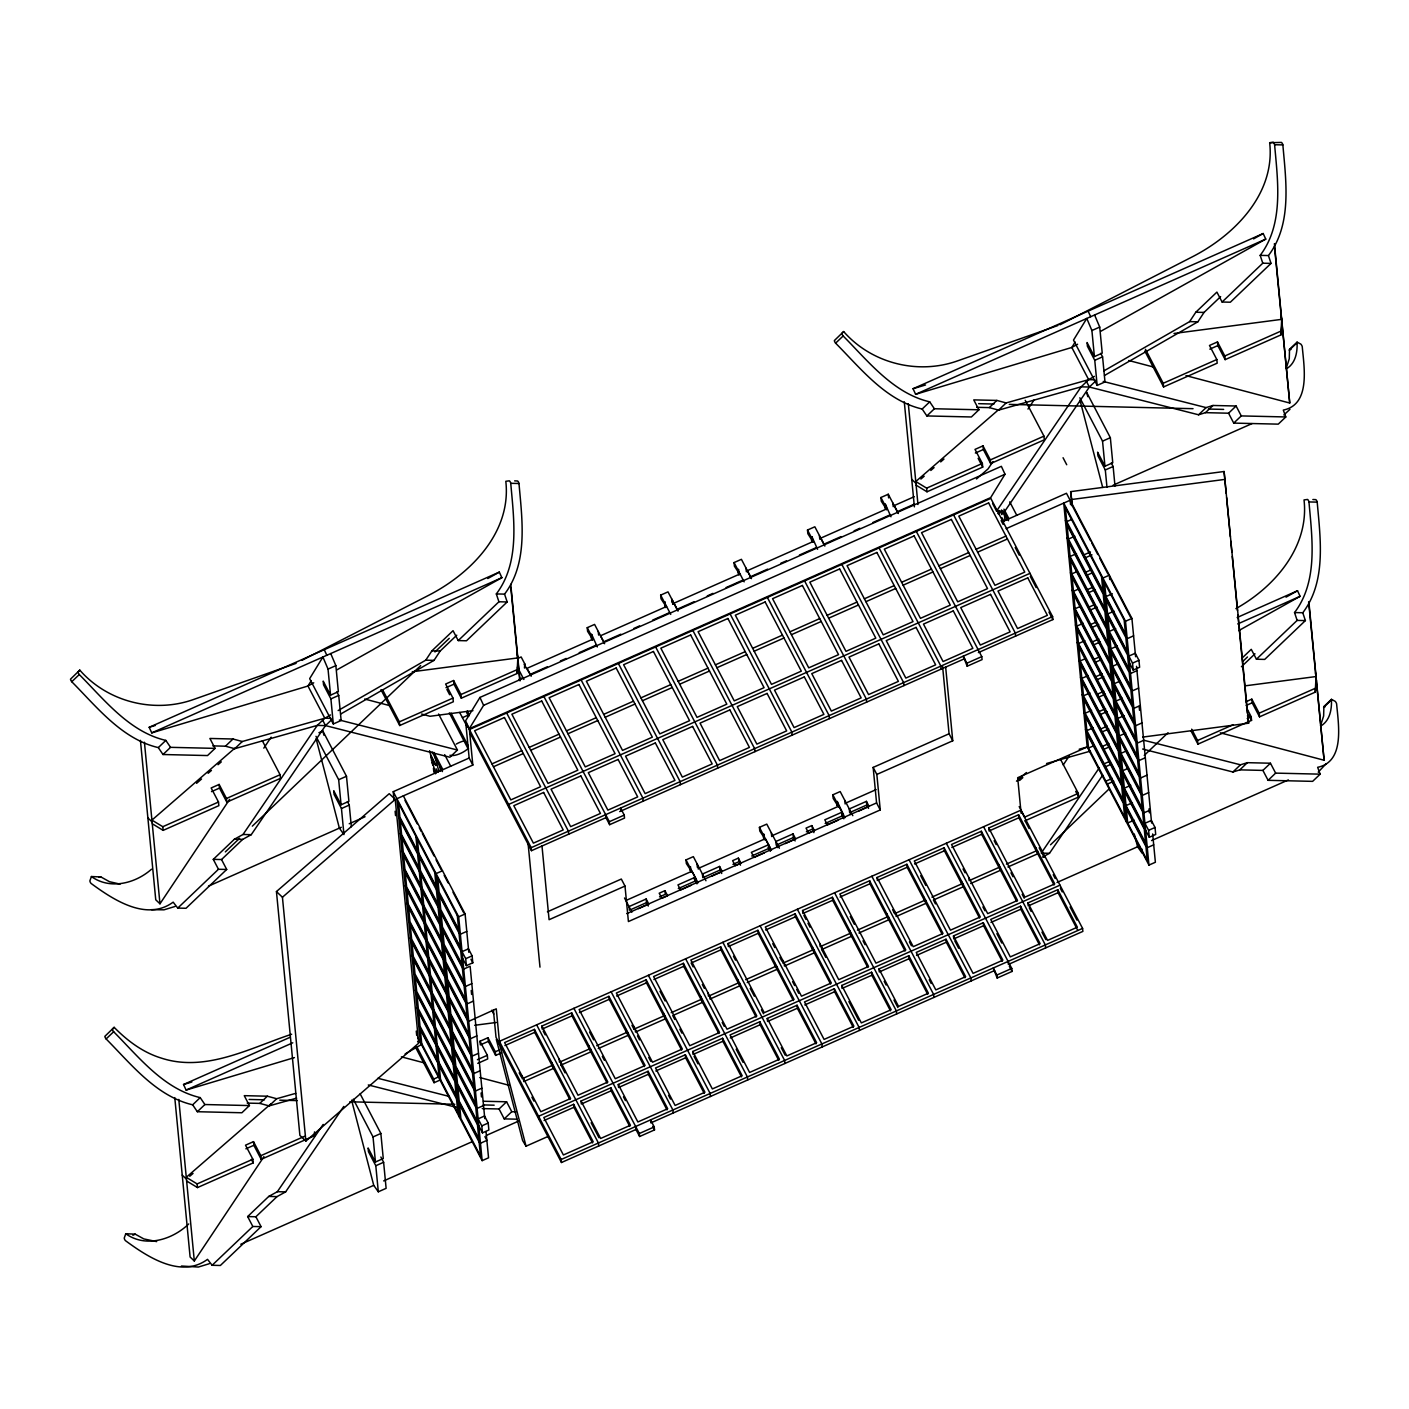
<?xml version="1.0" encoding="UTF-8"?>
<svg xmlns="http://www.w3.org/2000/svg" width="1409" height="1409" viewBox="0 0 1409 1409"><rect width="100%" height="100%" fill="white"/><g stroke="black" fill="none" stroke-linecap="round" stroke-linejoin="round"><path stroke-width="1.5" d="M380.958 689.653L399.716 725.512L453.328 701.752L452.976 698.089L445.631 684.034L453.61 680.512L453.962 684.158L461.307 698.212L517.015 673.52L517.843 657.915L412.291 671.758M517.015 673.52L518.195 661.561M1144.83 351.088L1163.57 386.947L1217.182 363.17L1216.83 359.524L1209.486 345.469L1217.464 341.929L1217.816 345.592L1225.161 359.63L1280.887 334.937L1281.697 319.35L1173.996 333.475M1280.887 334.937L1282.049 322.996M1245.838 701.788L1251.826 699.146L1252.178 702.792L1259.523 716.846L1315.231 692.154L1316.059 676.549L1244.975 685.866M1315.231 692.154L1316.411 680.195M1103.899 370.884L1189.619 321.622L1195.801 312.234L1216.9 292.103L1222.096 302.019L1262.781 263.201L1260.174 255.364C1283.951 224.084 1277.787 181.268 1274.599 144.722A4.368 3.258 -88.7 0 0 1273.208 142.221L1269.668 142.732C1275.444 193.843 1234.495 235.25 1192.261 256.861L1059.973 324.774M1286.153 368.542L1289.27 358.784L1289.534 349.326L1297.073 342.14L1300.859 344.131A4.368 2.342 46.4 0 1 1302.251 346.684C1304.029 367.115 1310.846 404.506 1283.3 410.089L1285.801 416.958L1278.262 424.144L1233.738 423.105L1228.56 413.207L1205.452 412.661L1198.566 414.792L1089.368 387.035L1081.126 386.841L998.611 410.125L989.312 407.606L976.701 407.324M1286.664 368.665C1295.787 363.117 1297.513 351.792 1297.073 342.14M1320.497 725.741L1323.632 715.983L1323.896 706.543L1331.435 699.34L1335.204 701.33A4.368 2.342 46.4 0 1 1336.613 703.884C1338.391 724.314 1345.19 761.705 1317.644 767.306L1320.163 774.157L1312.624 781.361L1268.1 780.322L1262.904 770.406L1239.814 769.86L1232.928 771.991L1142.629 749.042M1321.026 725.882C1330.149 720.316 1331.875 708.991 1331.435 699.34M311.301 680.6L307.972 686.024L151.749 732.874L149.178 727.291L499.314 572.107L501.886 577.69L336.769 669.927M479.941 697.437L465.604 720.809L469.267 728.735L990.668 497.624L1005.004 474.252L1001.359 466.326L479.941 697.437L483.604 705.345L469.267 728.735M1075.155 342.035L1071.826 347.459L915.621 394.309L913.05 388.725L1263.186 233.524L1265.758 239.107L1100.64 331.362M1325.939 763.907L1318.208 772.15M132.886 1235.27L135.229 1234.161L143.841 1238.916L156.663 1241.611M338.142 710.559L425.747 660.187L431.929 650.817L453.046 630.686L458.224 640.584L466.485 640.778L507.17 601.96L504.563 594.122C528.34 562.843 522.175 520.027 518.988 483.498A4.368 3.258 -88.7 0 0 517.596 480.997L514.655 480.874M340.679 714.028L434.007 660.381L440.189 651.011L456.78 635.195M1104.533 375.463L1197.861 321.816L1204.043 312.428L1220.634 296.612M140.424 740.359L155.747 899.787L159.974 903.803L229.597 799.414M263.8 748.144L271.127 737.171M174.769 1097.576L190.109 1257.004L194.319 1261.002L263.941 1156.63M992.905 461.659L988.061 468.915L976.49 478.972M1027.989 409.068L1034.047 399.997M1063.231 764.946L1069.343 755.805M213.287 859.367L221.53 859.543L226.708 869.459L218.465 869.265L213.287 859.367L234.405 839.218L243.017 834.48L317.272 725.406L324.81 718.22L330.516 714.944M221.53 859.543L242.647 839.412L251.26 834.674L325.514 725.6L331.538 719.858M247.649 1216.566L255.892 1216.76L261.07 1226.658L252.827 1226.482L247.649 1216.566L268.749 1196.435L277.362 1191.697L323.154 1124.435M255.892 1216.76L277.009 1196.628L285.622 1191.891L343.778 1106.435M992.588 503.489L996.55 511.08L1081.126 386.841L1088.664 379.655L1094.37 376.362M1095.409 381.275L1089.368 387.035L1004.793 511.273L996.55 511.08M1042.466 851.3L1099.39 767.676M1042.59 857.095L1049.476 853.308L1102.683 775.144M458.224 640.584L498.927 601.766L496.32 593.929C520.08 562.649 513.933 519.833 510.745 483.305A4.368 3.258 -88.7 0 0 509.353 480.804L505.813 481.297C511.59 532.426 470.641 573.815 428.406 595.443L301.949 660.345M1260.174 255.364L1268.435 255.557C1292.194 224.278 1286.047 181.462 1282.859 144.916A4.368 3.258 -88.7 0 0 1281.45 142.415L1269.668 142.732M1289.975 409.315L1283.863 414.95M1242.21 657.95L1251.262 649.32L1256.441 659.218L1297.143 620.4L1294.536 612.563C1318.296 581.283 1312.149 538.467 1308.961 501.939A4.368 3.258 -88.7 0 0 1307.57 499.438L1304.029 499.931C1309.384 546.903 1274.581 587.06 1235.887 608.635M1294.536 612.563L1302.779 612.756C1326.556 581.477 1320.392 538.661 1317.204 502.132A4.368 3.258 -88.7 0 0 1315.812 499.631L1312.871 499.508M296.119 663.34L193.931 699.357C154.162 713.676 107.612 701.999 79.785 670.12L70.485 679.173A4.368 2.342 46.4 0 0 71.753 681.727C96.957 707.107 121.826 739.073 158.301 747.598L163.004 754.519L207.528 755.559L215.066 748.373L209.888 738.457L232.978 739.003L242.295 741.504L324.81 718.22L330.992 718.361M71.753 681.727L79.291 674.541A4.368 2.342 46.4 0 1 78.023 671.987L79.785 670.12M158.301 747.598L165.839 740.412L170.542 747.334L215.066 748.373M163.004 754.519L170.542 747.334M212.847 745.889L225.458 746.189L232.978 739.003M225.458 746.189L234.757 748.69L242.295 741.504M225.334 851.899L239.618 838.267M252.317 826.15L420.675 665.594M434.958 651.962L449.26 638.33M120.117 884.13L109.479 881.699L100.884 876.944L91.409 876.539L89.877 880.872A4.368 3.258 -88.7 0 0 91.162 883.496C113.354 899.787 146.571 921.697 173.166 902.147L177.763 908.083L218.465 869.265M226.708 869.459L186.023 908.277L177.763 908.083M291.645 1034.241C250.467 1047.768 205.591 1072.848 160.961 1057.983C142.802 1052.382 127.303 1040.705 114.147 1027.337L104.83 1036.372A4.368 2.342 46.4 0 0 106.115 1038.944C131.319 1064.306 156.188 1096.272 192.663 1104.815L197.348 1111.719L241.89 1112.758L249.428 1105.572L244.25 1095.656L267.34 1096.202L276.657 1098.721L295.696 1093.349M1057.93 325.497L957.803 360.792C918.016 375.093 871.484 363.416 843.656 331.555L834.339 340.591A4.368 2.342 46.4 0 0 835.607 343.162C860.811 368.542 885.68 400.491 922.173 409.033L926.858 415.937L971.382 416.976L978.92 409.79L973.742 399.892L996.85 400.42L1006.149 402.939L1088.664 379.655L1094.846 379.796M106.115 1038.944L113.653 1031.74A4.368 2.342 46.4 0 1 112.368 1029.186L114.147 1027.337M835.607 343.162L843.146 335.976A4.368 2.342 46.4 0 1 841.877 333.405L843.656 331.555M438.586 714.011L457.432 750.028L449.894 757.232L325.514 725.6L317.272 725.406L234.757 748.69M192.663 1104.815L200.201 1097.611L204.886 1104.533L249.428 1105.572M922.173 409.033L929.711 401.847L934.396 408.751L978.92 409.79M197.348 1111.719L204.886 1104.533M926.858 415.937L934.396 408.751M247.209 1103.106L259.802 1103.388L267.34 1096.202M989.312 407.606L996.85 400.42M259.802 1103.388L269.119 1105.906L276.657 1098.721M998.611 410.125L1006.149 402.939M135.229 1234.161L125.771 1233.738L124.239 1238.071A4.368 3.258 -88.7 0 0 125.507 1240.695C147.716 1256.987 180.916 1278.896 207.528 1259.347L212.125 1265.282L252.827 1226.482M261.07 1226.658L220.368 1265.476L212.125 1265.282M1268.435 255.557L1271.024 263.395L1230.339 302.213L1222.096 302.019M1198.566 414.792L1206.104 407.606L1212.99 405.475L1236.098 406.003L1241.276 415.919L1285.801 416.958M1205.452 412.661L1212.99 405.475M1289.217 350.225L1296.756 343.039M482.248 1108.584L499.05 1108.971L506.588 1101.785L511.766 1111.701L516.011 1111.789M1228.56 413.207L1236.098 406.003M499.05 1108.971L504.228 1118.887L511.766 1111.701M1233.738 423.105L1241.276 415.919M1050.533 844.784L1109.306 788.741M1144.249 755.418L1168.061 732.698M1242.703 661.508L1247.476 656.964M1241.417 666.756L1254.996 653.829M1302.779 612.756L1305.386 620.594L1264.701 659.412L1256.441 659.218M1232.928 771.991L1240.466 764.805L1247.352 762.674L1270.442 763.22L1275.638 773.118L1320.163 774.157M1239.814 769.86L1247.352 762.674M1323.579 707.441L1331.1 700.255M1262.904 770.406L1270.442 763.22M1268.1 780.322L1275.638 773.118M99.035 877.296L100.884 876.944M234.863 748.144L151.925 820.108L162.792 826.713L163.145 830.377L218.853 805.666L218.501 802.02L211.156 787.966L219.135 784.443L226.479 798.48L226.831 802.144L280.444 778.367L280.092 774.721L262.338 740.747M196.591 783.316L201.54 779.018M208.127 773.312L211.438 770.441M218.025 764.717L221.319 761.864M276.446 891.562L389.236 793.69L395.224 799.379L418.684 1043.188L305.876 1141.079L299.888 1135.39L276.446 891.562L282.434 897.251L305.876 1141.079M282.434 897.251L395.224 799.379M998.717 409.561L915.78 481.526L926.646 488.148L926.999 491.794L982.707 467.101L982.355 463.438L975.01 449.401L982.989 445.86L990.333 459.915L990.686 463.561L1044.316 439.802L1043.963 436.138L1025.206 400.297M920.905 479.06L924.198 476.207M930.785 470.483L934.079 467.629M940.684 461.905L943.977 459.052M270.88 1103.899L186.27 1177.308L197.137 1183.912L197.489 1187.576L253.215 1162.883L252.863 1159.22L245.518 1145.182L253.497 1141.642L260.841 1155.697L261.193 1159.343L314.806 1135.584L314.454 1131.92M189.739 1176.268L193.051 1173.415M1016.488 781.167L1026.439 772.537M1019.535 780.498L1022.828 777.645M188.736 1223.945C172.338 1239.761 145.55 1248.039 125.771 1233.738M151.538 869.177C135.299 883.584 110.008 889.942 91.409 876.539M417.592 1041.832L421.361 1039.666M405.105 1053.95L422.066 1044.192M487.796 578.535L499.314 572.107M313.731 682.801L307.972 686.024L324.81 718.22M1253.587 238.896L1263.186 233.524M1077.586 344.236L1071.826 347.459L1088.664 379.655M1286.012 597.169L1297.53 590.741L1300.102 596.324L1238.67 630.651M151.749 732.874L501.886 577.69M915.621 394.309L1265.758 239.107M335.853 665.629L338.354 691.696L330.551 695.148L328.033 669.099L335.853 665.629L330.728 653.547M1099.707 327.064L1102.225 353.113L1094.406 356.583L1091.905 330.534L1099.707 327.064L1094.599 314.982M338.724 695.43L341.137 720.492L333.317 723.962L330.904 698.882L338.724 695.43L336.874 691.907M1102.578 356.847L1104.991 381.927L1097.171 385.397L1094.758 360.317L1102.578 356.847L1100.746 353.342M318.91 732.715L322.82 730.972L346.491 776.271L348.904 801.334L341.084 804.803L333.739 790.748L334.109 794.482L341.454 808.537L343.955 834.586L339.375 828.122L316.109 738.703M211.509 791.629L219.487 788.089L219.135 784.443M445.984 687.698L453.962 684.158M975.363 453.046L983.341 449.524L982.989 445.86M1209.838 349.133L1217.816 345.592M517.49 658.584L521.154 656.964L524.835 663.991L525.187 667.637M592.925 639.792L587.588 631.32L587.236 627.674L594.58 624.416L598.261 631.443L598.614 635.089M665.418 605.483L661.015 598.772L660.662 595.126L668.007 591.868L671.67 598.895L672.023 602.559M738.844 572.935L734.424 566.224L734.071 562.578L741.416 559.32L751.032 577.708M811.531 540.721L811.919 536.741L813.187 542.148L807.85 533.694L807.498 530.031L814.842 526.79L824.459 545.16M884.958 508.173L885.328 504.211L886.613 509.618L881.277 501.146L880.924 497.5L888.269 494.242L897.868 512.629M517.49 667.232L523.884 679.473M524.447 667.972L524.835 663.991M591.269 638.347L591.639 634.367L597.31 646.942M598.261 631.443L604.179 642.786M664.678 605.8L665.066 601.837L665.612 607.561M671.67 598.895L677.606 610.256M738.105 573.269L738.492 569.289L739.021 575.031M162.792 826.713L218.501 802.02M226.479 798.48L280.092 774.721M399.716 725.512L399.363 721.848L452.976 698.089M461.307 698.212L460.954 694.549L516.663 669.856M885.328 504.193L890.999 516.768M926.646 488.148L982.355 463.438M990.333 459.915L1043.963 436.138M1163.57 386.947L1163.218 383.283L1216.83 359.524M1225.161 359.63L1224.808 355.984L1280.534 331.291M740.007 573.939L673.925 603.211L678.011 611.154M813.433 541.391L747.351 570.68L751.437 578.623M886.86 508.843L820.778 538.132L824.864 546.076M914.23 496.708L894.204 505.584L898.29 513.528M593.171 639.017L527.089 668.306L531.175 676.25M666.598 606.469L600.516 635.758L604.602 643.702M519.111 679.297L522.915 677.623M530.26 674.365L547.397 666.756M560.43 660.98L566.171 658.443M579.187 652.666L596.342 645.075M603.668 641.817L620.823 634.209M633.839 628.449L639.58 625.895M652.614 620.119L669.751 612.528M677.095 609.269L694.25 601.678M707.265 595.901L713.007 593.365M726.04 587.588L743.177 579.98M750.521 576.721L767.658 569.13M780.692 563.353L786.433 560.817M799.449 555.04L816.604 547.449M823.948 544.191L841.085 536.582M854.118 530.823L859.86 528.269M872.875 522.492L890.03 514.901M897.357 511.643L914.511 504.052M483.604 705.345L1005.004 474.252M462.451 717.657L469.285 714.627L467.312 710.841M341.084 804.803L338.671 779.723L346.491 776.271M1110.345 437.688L1112.758 462.768L1104.955 466.238L1102.543 441.158L1110.345 437.688L1086.674 392.406L1087.783 396.669M341.454 808.537L349.256 805.067L347.424 801.562M1106.981 487.338L1105.308 469.954L1113.128 466.502L1111.296 462.98M394.08 800.382L393.234 791.682L469.162 758.024L465.727 722.482L531.193 847.672L531.475 850.684L605.958 817.66L605.676 814.666M1002.451 521.647L1066.472 493.273L1131.92 618.428L1135.601 656.735M978.392 652.596L1052.875 619.573L1052.593 616.578L990.809 498.399L469.408 729.51L472.825 765.052L396.915 798.709L420.358 1042.484M1006.132 528.674L1070.136 500.248L1070.558 504.651M208.462 886.155L341.277 827.277M349.221 823.754L365.054 816.744M1113.18 485.154L1252.02 423.598M491.952 763.889L521.77 750.662M529.203 747.386L559.021 734.159M566.453 730.866L596.254 717.657M603.686 714.363L633.504 701.154M640.936 697.86L670.737 684.633M678.169 681.34L707.987 668.13M715.42 664.837L745.238 651.627M752.653 648.334L782.471 635.124M789.903 631.831L819.721 618.604M827.153 615.31L856.954 602.101M864.386 598.807L894.204 585.598M901.637 582.304L931.455 569.095M938.87 565.802L968.688 552.575M976.12 549.281L1005.938 536.072M493.467 766.76L523.285 753.551M530.7 750.257L560.518 737.048M567.95 733.754L597.768 720.545M605.201 717.251L635.001 704.024M642.434 700.731L672.252 687.522M679.684 684.228L709.502 671.019M716.917 667.725L746.735 654.516M754.167 651.222L783.985 637.995M791.418 634.702L821.218 621.492M828.651 618.199L858.468 604.989M865.901 601.696L895.719 588.469M903.134 585.175L932.952 571.966M940.384 568.672L970.202 555.463M977.635 552.169L1007.435 538.96M1066.736 521.647L1065.398 507.716L1101.556 576.88L1102.912 590.829L1066.736 521.647L1071.544 519.516M1068.409 539.066L1067.071 525.134L1103.247 594.299L1104.586 608.248L1068.409 539.066L1074.838 536.23M1029.997 573.34L508.579 804.451L508.878 807.445M1070.083 556.485L1068.744 542.535L1104.92 611.717L1106.259 625.666L1070.083 556.485L1076.511 553.649M1084.067 554.794L1090.478 551.958M1085.582 557.682L1091.993 554.847M1071.773 573.903L1070.417 559.954L1106.593 629.136L1107.932 643.085L1071.773 573.903L1076.582 571.772M1085.74 572.213L1090.548 570.081M1087.255 575.101L1092.063 572.97M442.496 870.744L436.085 873.598L459.545 1117.425M1073.447 591.322L1072.108 577.373L1108.267 646.555L1109.605 660.486L1073.447 591.322L1078.255 589.191M1087.413 589.631L1092.239 587.5M1088.928 592.52L1095.339 589.667M531.193 847.672L1052.593 616.578M1075.12 608.741L1073.781 594.792L1109.94 663.974L1111.278 677.905L1075.12 608.741L1079.928 606.592M619.678 811.584L964.672 658.672M1105.924 596.588L1104.586 582.657L1124.171 620.119L1125.509 634.068L1105.924 596.588L1112.335 593.753M1089.087 607.05L1093.912 604.919M624.24 815.089L624.522 818.083L609.639 824.688L609.34 821.694L624.24 815.089L620.559 808.062L620.858 811.056M981.774 656.612L982.073 659.606L967.173 666.21L966.891 663.216L981.774 656.612L916.326 531.404M1090.601 609.938L1097.012 607.085M1076.793 626.142L1075.454 612.211L1111.613 681.392L1112.951 695.324L1076.793 626.142L1083.204 623.306M1107.597 614.007L1106.259 600.075L1125.844 637.537L1127.182 651.486L1107.597 614.007L1114.008 611.171M1090.777 624.469L1095.586 622.338M1092.274 627.34L1098.685 624.504M486.035 1131.691L488.553 1157.811L482.142 1160.646L458.682 916.819L465.111 913.983L403.326 795.803M1152.65 833.952L1155.38 862.255L1148.951 865.091L1125.509 621.263L1131.92 618.428M1078.466 643.561L1077.128 629.629L1113.286 698.794L1114.625 712.743L1078.466 643.561L1084.877 640.725M1109.27 631.426L1107.932 617.477L1127.517 654.956L1128.856 668.888L1109.27 631.426L1115.681 628.59M1092.451 641.888L1098.861 639.034M1093.948 644.758L1100.359 641.923M466.784 931.402L460.356 934.237L398.588 816.075M1133.593 635.846L1127.182 638.682L1065.398 520.502M1080.139 660.98L1078.801 647.048L1114.959 716.212L1116.298 730.161L1080.139 660.98L1084.948 658.848M1110.944 648.844L1109.605 634.895L1129.19 672.375L1130.529 686.306L1110.944 648.844L1117.355 645.991M1094.124 659.289L1098.932 657.158M1095.621 662.177L1100.447 660.046M547.414 911.799L621.316 879.04L624.997 886.067L628.414 921.556L880.255 809.928L876.838 774.439L873.157 767.412L949.067 733.772L942.568 666.193M462.046 951.656L468.457 948.821L472.121 955.848L472.79 962.805L466.379 965.641L462.716 958.631M1128.856 656.101L1135.267 653.248L1138.948 660.275L1139.617 667.25L1133.206 670.085L1129.525 663.058M1081.813 678.398L1080.474 664.449L1116.632 733.631L1117.989 747.58L1081.813 678.398L1088.224 675.563M1112.617 666.263L1111.278 652.314L1130.863 689.794L1132.202 703.725L1112.617 666.263L1117.425 664.132M1095.797 676.707L1102.208 673.872M624.997 886.067L549.087 919.707L541.954 845.594M876.838 774.439L952.748 740.782L945.615 666.668M690.762 870.251L686.359 863.541L686.007 859.895L693.351 856.637L697.015 863.682L697.367 867.328M764.189 837.721L759.786 831.011L759.433 827.347L766.778 824.106L779.388 848.236M836.876 805.49L837.263 801.51L838.531 806.934L833.195 798.463L832.842 794.817L840.187 791.559L852.815 815.688M466.379 965.641L465.71 958.684L472.121 955.848M1133.206 670.085L1132.537 663.128L1138.948 660.275M294.428 1057.595L186.111 1090.073L183.54 1084.507L290.201 1037.235M1237.172 617.494L1297.53 590.741M1097.294 679.596L1103.723 676.743M186.111 1090.073L292.773 1042.801M1237.718 623.958L1300.102 596.324M690.023 870.586L690.41 866.605L690.956 872.33M697.015 863.682L705.962 880.766M763.449 838.038L763.837 834.058L764.365 839.799M1136.94 670.666L1130.529 673.52L1068.744 555.34M1083.486 695.817L1082.147 681.868L1118.323 751.05L1119.662 764.999L1083.486 695.817L1089.914 692.964M1114.29 683.682L1112.951 669.733L1132.537 707.195L1133.875 721.144L1114.29 683.682L1119.098 681.533M625.86 900.527L691.942 871.238L696.134 879.146L696.486 882.791L693.968 878.054L696.962 883.848M699.287 867.997L765.351 838.707L769.561 846.598L769.913 850.243L768.222 847.091M772.696 835.449L838.778 806.159L842.969 814.05L843.322 817.696L841.649 814.543M846.122 802.901L876.151 789.586M1097.47 694.126L1103.881 691.291M1098.985 697.015L1105.396 694.161M638.524 908.646L648.827 904.085L646.167 898.995L629.03 906.586L629.383 910.249M664.925 890.664L659.201 893.218L661.86 898.308L667.602 895.754L664.925 890.664L665.277 894.328L659.553 896.864M711.95 876.099L722.253 871.537L719.594 866.447L702.439 874.038L702.792 877.701M738.351 858.134L732.61 860.67L735.269 865.76L741.011 863.224L738.351 858.134L740.482 865.179M793.02 833.899L775.866 841.508L776.218 845.153L793.355 837.562L793.02 833.899L795.68 838.989L785.377 843.551M811.778 825.586L806.036 828.122L808.696 833.212L814.437 830.676L811.778 825.586L813.909 832.631M866.429 801.351L849.292 808.96L849.645 812.606L866.782 805.015L866.429 801.351L869.089 806.441L858.786 811.02M631.285 909.404L646.52 902.641L646.167 898.995M678.31 888.551L695.447 880.942L695.095 877.296L677.958 884.905L680.617 889.977L690.921 885.416M704.711 876.856L719.946 870.093L719.594 866.447M732.962 864.333L738.703 861.78M751.737 856.003L768.874 848.412L768.521 844.748L751.384 852.357L754.044 857.447L764.347 852.868M806.388 831.786L812.13 829.232M825.146 823.455L842.3 815.864L841.948 812.218L824.793 819.809L827.47 824.899L837.774 820.337M626.741 913.648L876.574 802.919L873.157 767.412M471.804 983.641L465.393 986.494L403.608 868.314M1138.631 688.085L1132.202 690.938L1070.435 572.759M1085.159 713.236L1083.82 699.287L1119.996 768.469L1121.335 782.4L1085.159 713.236L1091.588 710.383M1115.963 701.083L1114.625 687.152L1134.21 724.613L1135.566 738.563L1115.963 701.083L1122.392 698.248M1099.143 711.545L1105.554 708.709M1100.658 714.433L1107.069 711.58M473.477 1001.059L467.066 1003.913L405.281 885.733M1140.304 705.504L1133.875 708.34L1072.108 590.177M1086.85 730.655L1085.494 716.705L1121.67 785.887L1123.008 799.819L1086.85 730.655L1093.261 727.801M1117.636 718.502L1116.298 704.57L1135.901 742.032L1137.239 755.981L1117.636 718.502L1124.065 715.666M1100.816 728.964L1107.227 726.111M1102.331 731.835L1108.742 728.999M1141.977 722.923L1135.566 725.758L1073.781 607.596M1088.523 748.056L1087.184 734.124L1123.343 803.289L1124.681 817.238L1088.523 748.056L1093.331 745.925M1119.327 735.921L1117.971 721.989L1137.574 759.451L1138.912 773.4L1119.327 735.921L1125.738 733.085M1102.49 746.383L1108.918 743.529M1104.004 749.253L1108.813 747.122M476.823 1035.897L470.412 1038.732L408.628 920.57M1143.65 740.341L1137.239 743.177L1075.454 624.997M1121 753.339L1119.662 739.39L1139.247 776.87L1140.586 790.801L1121 753.339L1125.809 751.208M1104.163 763.801L1108.989 761.653M487.972 1037.711L488.324 1041.374L480.346 1044.897L479.993 1041.251L487.972 1037.711L495.316 1051.766L495.669 1055.411L501.639 1052.77M1105.678 766.672L1110.486 764.541M245.87 1148.828L253.849 1145.288L253.497 1141.642M1246.19 705.451L1252.178 702.792M406.954 903.151L468.739 1021.331L496.267 1008.826L499.684 1044.333L499.402 1041.339L1020.803 810.228L1082.588 928.408L1082.869 931.402L1008.386 964.425L1008.104 961.414M478.496 1053.316L472.085 1056.151L410.301 937.971M1145.323 757.76L1138.912 760.596L1077.128 642.416M534.434 1029.363L504.616 1042.572L540.792 1111.736L570.592 1098.527L534.434 1029.363L534.716 1032.357L569.87 1099.584M541.866 1026.069L571.684 1012.842L607.843 1082.024L578.025 1095.233L541.866 1026.069L542.148 1029.063L571.966 1015.854L571.684 1012.842M608.917 996.339L579.117 1009.549L615.275 1078.73L645.093 1065.521L608.917 996.339L609.216 999.333L644.353 1066.56M646.167 979.836L616.349 993.046L652.508 1062.227L682.326 1049.001L646.167 979.836L646.449 982.83L681.604 1050.057M683.4 963.316L653.6 976.543L689.758 1045.707L719.576 1032.498L683.4 963.316L683.7 966.327L718.837 1033.554M720.651 946.813L690.833 960.022L727.009 1029.204L756.809 1015.995L720.651 946.813L720.932 949.807L756.087 1017.034M728.083 943.519L757.901 930.31L794.06 999.492L764.242 1012.701L728.083 943.519L728.365 946.531L758.183 933.304L757.901 930.31M795.134 913.807L765.316 927.016L801.492 996.198L831.31 982.971L795.134 913.807L795.433 916.801L830.57 984.028M802.566 910.513L832.384 897.286L868.543 966.468L838.725 979.678L802.566 910.513L802.848 913.508L832.666 900.298L832.384 897.286M869.617 880.784L839.817 893.993L875.975 963.175L905.793 949.965L869.617 880.784L869.917 883.778L905.054 951.005M877.05 877.49L906.868 864.281L943.026 933.462L913.226 946.672L877.05 877.49L877.349 880.484L907.149 867.275L906.868 864.281M944.118 847.778L914.3 860.987L950.459 930.169L980.277 916.942L944.118 847.778L944.4 850.772L979.537 917.999M981.351 831.257L951.533 844.484L987.709 913.648L1017.527 900.439L981.351 831.257L981.65 834.269L1016.787 901.496M988.783 827.964L1018.601 814.754L1054.76 883.936L1024.942 897.146L988.783 827.964L989.065 830.975L1018.883 817.748L1018.601 814.754M1122.674 770.758L1121.335 756.809L1140.92 794.289L1142.259 808.22L1122.674 770.758L1127.482 768.627M504.915 1045.566L534.716 1032.357M579.398 1012.56L609.216 999.333M616.631 996.04L646.449 982.83M653.882 979.537L683.7 966.327M720.932 949.807L691.132 963.034L693.158 966.926M765.615 930.01L795.433 916.801M840.099 897.005L869.917 883.778M914.582 863.981L944.4 850.772M951.832 847.478L981.65 834.269M197.137 1183.912L252.863 1159.22M260.841 1155.697L304.52 1136.323M440.031 1080.069L434.06 1082.711L433.708 1079.065L439.678 1076.423M477.404 1059.691L487.338 1055.288L479.993 1041.251M495.316 1051.766L499.297 1049.987M1060.554 759.381L1078.308 793.355L1024.695 817.114L1019.183 806.582M1105.854 781.202L1112.265 778.367M1246.595 707.952L1251.192 716.723L1251.544 720.386L1197.932 744.146L1197.58 740.482L1233.315 724.649M1247.229 718.484L1251.192 716.723M1259.523 716.846L1259.17 713.183L1314.879 688.49M1107.351 784.091L1113.762 781.255M477.757 1063.355L487.69 1058.952L487.338 1055.288M1025.047 820.778L1078.66 797.001L1078.308 793.355M480.187 1070.734L473.759 1073.57L411.992 955.39M1146.996 775.161L1140.586 778.015L1078.801 659.835M1124.347 788.177L1123.008 774.228L1142.593 811.707L1143.932 825.639L1124.347 788.177L1130.758 785.324M481.86 1088.153L475.432 1090.989L413.665 972.809M1148.67 792.58L1142.259 795.433L1080.474 677.253M380.853 1133.47L383.266 1158.55L375.446 1162.002L373.033 1136.94L380.853 1133.47L360.14 1093.842M1126.02 805.596L1124.681 791.647L1144.267 829.108L1145.605 843.058L1126.02 805.596L1132.431 802.743M596.729 1045.707L626.547 1032.48L626.248 1029.486M631.937 1025.294L633.962 1029.186L663.78 1015.977L663.498 1012.983M671.212 1012.684L701.03 999.474L700.731 996.462M745.696 979.678L775.514 966.451L775.232 963.457M857.429 930.151L887.247 916.924L886.948 913.93M892.637 909.738L894.68 913.631L924.48 900.421L924.198 897.427M931.913 897.128L961.731 883.919L961.431 880.924M1006.396 864.122L1036.214 850.895L1035.932 847.901M565.062 1072.883L560.993 1065.098L590.811 1051.871L590.512 1048.877M598.226 1048.578L628.044 1035.368L627.762 1032.374M747.21 982.549L777.011 969.339L776.729 966.345M825.762 957.327L821.694 949.543L851.512 936.316L851.212 933.322M858.926 933.022L888.744 919.813L888.463 916.819M970.66 883.513L1000.478 870.286L1000.196 867.292M1007.911 866.993L1037.729 853.784L1037.429 850.789M483.534 1105.554L477.123 1108.407L415.338 990.228M1150.343 809.999L1143.932 812.852L1082.147 694.672M1127.693 822.997L1126.355 809.065L1145.94 846.527L1147.278 860.476L1127.693 822.997L1134.104 820.161M383.618 1162.284L386.119 1188.333L378.317 1191.803L375.798 1165.736L383.618 1162.284L380.87 1157.018M481.79 1125.879L488.201 1123.043L484.537 1116.016L478.127 1118.852L481.79 1125.879L482.459 1132.854L488.87 1130L488.201 1123.043M1148.617 830.324L1155.028 827.47L1151.347 820.461L1144.936 823.296L1148.617 830.324L1149.286 837.281L1155.697 834.445L1155.028 827.47M240.798 1244.253L373.614 1185.392M383.671 1180.918L472.209 1141.677M486.299 1135.443L518.494 1121.159M1056.979 882.492L1139.494 845.911M1151.558 840.574L1288.39 779.917M1059.991 885.169L538.573 1116.28L538.872 1119.274M1153.707 844.836L1147.278 847.672L1085.494 729.492M573.622 1104.304L543.804 1117.513L563.389 1154.975L593.207 1141.766L573.622 1104.304L573.903 1107.298L592.52 1142.893M581.036 1101.01L610.854 1087.783L630.439 1125.263L600.639 1138.472L581.036 1101.01L581.336 1104.004L611.154 1090.795L610.854 1087.783M618.287 1084.49L648.105 1071.28L667.69 1108.742L637.872 1121.969L618.287 1084.49L618.569 1087.501L648.387 1074.274L648.105 1071.28M685.338 1054.777L655.537 1067.987L675.122 1105.449L704.94 1092.239L685.338 1054.777L685.637 1057.772L704.236 1093.366M692.77 1051.484L722.588 1038.257L742.173 1075.736L712.355 1088.946L692.77 1051.484L693.069 1054.478L722.87 1041.269L722.588 1038.257M759.838 1021.754L730.021 1034.963L749.606 1072.443L779.424 1059.233L759.838 1021.754L760.12 1024.748L778.737 1060.361M767.253 1018.46L797.071 1005.251L816.656 1042.713L786.856 1055.94L767.253 1018.46L767.553 1021.472L797.353 1008.245L797.071 1005.251M834.322 988.748L804.504 1001.958L824.089 1039.419L853.907 1026.21L834.322 988.748L834.604 991.742L853.22 1027.337M841.754 985.455L871.555 972.228L891.157 1009.707L861.339 1022.916L841.754 985.455L842.036 988.449L871.854 975.239L871.555 972.228M878.987 968.934L908.805 955.725L928.39 993.204L898.572 1006.413L878.987 968.934L879.286 971.946L909.087 958.719L908.805 955.725M946.038 939.222L916.237 952.431L935.823 989.911L965.641 976.684L946.038 939.222L946.337 942.216L964.936 977.811M953.47 935.928L983.288 922.719L1002.873 960.181L973.073 973.39L953.47 935.928L953.77 938.922L983.57 925.713L983.288 922.719M1020.539 906.198L990.721 919.425L1010.306 956.887L1040.124 943.678L1020.539 906.198L1020.821 909.21L1039.437 944.805M1027.954 902.905L1057.772 889.695L1077.357 927.175L1047.556 940.384L1027.954 902.905L1028.253 905.917L1058.071 892.69L1057.772 889.695M544.085 1120.507L573.903 1107.298M655.819 1070.981L685.637 1057.772M730.302 1037.975L760.12 1024.748M804.786 1004.952L834.604 991.742M916.519 955.425L946.337 942.216M991.003 922.419L1020.821 909.21M526.05 1146.186L499.737 1045.055L496.32 1039.437L522.616 1140.55L526.05 1146.186L548.119 1136.411M635.67 1126.495L635.952 1129.49L561.469 1162.513L561.187 1159.501L1082.588 928.408M651.645 1122.55L994.666 970.502M654.234 1126.918L654.516 1129.912L639.633 1136.517L639.334 1133.523L654.234 1126.918L650.553 1119.891L650.852 1122.903M1011.768 968.441L1012.067 971.435L997.167 978.04L996.885 975.046L1011.768 968.441L946.32 843.234M174.945 906.498L163.99 909.827L151.556 909.65M209.289 1263.714L198.334 1267.043L181.426 1266.022M913.05 388.725L925.537 384.974M149.178 727.291L155.43 725.424M183.54 1084.507L191.871 1082.006M1079.171 749.236L1087.519 746.876L1017.685 777.715L1021.102 813.222M1046.57 763.502L1090.425 751.12M269.119 1105.906L296.612 1098.139M1071.897 504.704L1070.646 491.635L1224.086 471.504L1248.621 723.187L1142.734 737.083M1072.355 506.025L1071.738 499.491L1225.178 479.359M472.931 710.647L430.009 716.283L421.573 714.046M474.657 1025.294L496.197 1022.476M1289.534 349.326L1290.961 349.538M1323.896 706.543L1325.305 706.737M1274.599 144.722L1282.859 144.916M1262.781 263.201L1271.024 263.395M1195.801 312.234L1204.043 312.428M1189.619 321.622L1197.861 321.816M978.639 403.678L993.961 404.048M1009.267 404.401L1193.036 408.68M1208.341 409.05L1223.664 409.403M510.745 483.305L518.988 483.498M1308.961 501.939L1317.204 502.132M496.32 593.929L504.563 594.122M498.927 601.766L507.17 601.96M1297.143 620.4L1305.386 620.594M431.929 650.817L440.189 651.011M425.747 660.187L434.007 660.381M243.017 834.48L251.26 834.674M1041.233 853.114L1049.476 853.308M234.405 839.218L242.647 839.412M483.481 1101.257L506.588 1101.785M249.129 1099.46L264.452 1099.813M279.757 1100.182L297.264 1100.588M349.767 1101.803L454.772 1104.269M483.217 1104.92L494.154 1105.184M504.228 1118.887L516.962 1119.186M277.362 1191.697L285.622 1191.891M268.749 1196.435L277.009 1196.628M929.711 401.847C893.218 393.305 868.349 361.338 843.146 335.976M165.839 740.412C129.364 731.887 104.495 699.921 79.291 674.541M200.201 1097.611C163.726 1089.087 138.857 1057.12 113.653 1031.74M1103.212 381.434L1206.104 407.606M1143.861 740.253L1240.466 764.805M339.375 720.017L457.432 750.028M377.911 1078.29L449.312 1096.449M368.277 1084.948L456.463 1107.368M1128.785 360.51L1154.2 367.221M1185.973 375.622L1289.746 403.027L1274.405 243.616M1220.335 732.821L1324.108 760.244L1308.979 602.964M364.684 699.023L389.976 705.698M401.406 1056.856L424.708 1063.002M479.764 1077.55L509.424 1085.388M916.132 485.189L926.999 491.794M152.278 823.754L163.145 830.377M186.622 1180.971L197.489 1187.576M911.729 479.359L915.956 483.357M147.875 817.924L152.102 821.923M182.237 1175.124L186.446 1179.139M378.317 1191.803L373.737 1185.339L351.581 1100.165M1217.464 341.929L1224.808 355.984M1145.464 349.309L1163.218 383.283M1094.406 356.583L1087.061 342.528L1087.413 346.262L1094.758 360.317M1097.171 385.397L1073.499 340.097L1086.779 318.434L1091.905 330.534M1086.409 381.346L1089.368 387.035M1251.826 699.146L1259.17 713.183M1248.797 715.103L1251.544 720.386M1079.84 397.761L1102.543 441.158M1104.955 466.238L1097.611 452.183L1097.963 455.917L1105.308 469.954M1063.055 457.731L1066.719 464.741M1191.662 729.175L1197.58 740.482M1191.028 730.936L1197.932 744.146M1071.809 504.862L1090.654 540.897M1091.676 542.852L1097.787 554.547M1099.83 558.44L1107.985 574.044M1110.996 579.803L1130.582 617.283M1125.509 621.263L1063.725 503.083L1087.184 746.911L1148.951 865.091M1067.071 537.921L1132.537 663.128M983.341 449.524L990.686 463.561M1009.76 501.868L1016.77 515.289M978.128 458.312L982.707 467.101M1003.948 509.16L1008.967 518.759M1008.527 520.714L1003.719 511.52M1001.535 509.952L1004.529 515.676L1004.987 520.502M1000.284 511.502L1001.887 514.567L1001.764 513.281M1004.001 521.489L1002.134 517.896L1002.504 521.806M1001.147 520.608L1003.155 524.447M1015.22 547.52L1019.235 555.199M1030.278 576.334L1036.179 587.623M1048.948 612.052L1052.875 619.573M1083.82 712.091L1149.286 837.281M953.576 514.901L1015.343 633.081L1015.642 636.075M1075.701 791.347L1078.66 797.001M880.924 497.5L884.605 504.528M966.891 663.216L963.21 656.189L967.173 666.21M1025.118 820.919L1029.134 828.598M1039.173 847.813L1044.192 857.429M1053.245 874.707L1055.253 878.564M1060.273 888.163L1062.245 891.932M1070.1 906.956L1076.987 920.13M879.075 547.925L940.86 666.087L941.159 669.099M1018.883 817.748L1054.038 884.975M1058.071 892.69L1077.656 930.169M949.067 733.772L952.748 740.782M994.173 840.715L996.216 844.625M1010.957 872.84L1013.001 876.75M1022.177 894.292L1024.22 898.202M1029.222 907.783L1031.194 911.535M1041.956 932.142L1045.883 939.627M983.57 826.731L1045.337 944.911L1045.637 947.905M841.842 564.428L903.627 682.608L903.909 685.602M811.919 536.741L817.572 549.299M807.498 530.031L811.179 537.076M963.034 868.93L965.077 872.823M982.901 906.903L984.944 910.795M996.885 933.656L1001.781 943.026M1009.302 966.169L1012.067 971.435M804.592 580.931L866.376 699.111L866.658 702.105M983.57 925.713L1002.186 961.308M996.885 975.046L993.204 968.018L997.167 978.04M920.693 875.676L925.801 885.433M935.453 903.909L933.427 900.016L963.228 886.807L962.946 883.795M954.738 940.807L958.666 948.292M909.069 859.754L970.854 977.916L971.153 980.928M876.574 802.919L880.255 809.928M767.359 597.434L829.144 715.613L829.425 718.625M907.149 867.275L942.304 934.502M866.782 805.015L868.56 808.396M734.071 562.578L737.752 569.606M738.668 571.367L744.146 581.847M837.263 801.51L844.889 817.731M832.842 794.817L836.523 801.844M909.421 941.864L911.464 945.774M929.253 979.783L931.208 983.535M841.807 814.93L843.815 818.77M871.836 876.257L933.621 994.437L933.903 997.431M730.109 613.954L791.893 732.134L792.175 735.128M909.087 958.719L927.703 994.331M850.296 916.502L854.365 924.304M863.013 940.825L865.056 944.734M884.183 981.316L886.138 985.05M893.975 1000.038L897.885 1007.541M834.586 892.76L896.371 1010.94L896.652 1013.934M692.876 630.457L754.643 748.637L754.942 751.631M832.666 900.298L867.821 967.525M871.854 975.239L890.453 1010.834M793.355 837.562L795.134 840.944M660.662 595.126L664.326 602.154M665.259 603.915L670.737 614.394M759.433 827.347L763.097 834.392M764.013 836.136L771.48 850.279M768.381 847.461L770.388 851.3M803.87 915.463L805.913 919.355M807.956 923.265L809.999 927.157M848.887 1001.57L858.68 1020.292M797.353 909.263L859.12 1027.443L859.42 1030.455M655.625 646.96L717.41 765.14L717.692 768.134M772.748 943.66L774.791 947.57M779.881 957.31L781.925 961.22M792.598 981.65L794.641 985.543M796.684 989.435L798.727 993.345M760.103 925.783L821.887 1043.963L822.169 1046.957M618.375 663.48L680.16 781.643L680.459 784.654M758.183 933.304L793.32 1000.531M797.353 1008.245L815.97 1043.84M719.946 870.093L721.707 873.492M587.236 627.674L590.917 634.702M686.007 859.895L689.688 866.922M690.604 868.684L698.054 882.809M733.473 956.271L735.498 960.163M750.257 988.396L754.343 996.198M761.476 1009.848L763.519 1013.74M781.255 1047.697L785.183 1055.182M722.852 942.286L784.637 1060.466L784.936 1063.46M581.142 679.983L642.927 798.163L643.208 801.157M702.334 984.486L704.377 988.378M722.201 1022.458L724.226 1026.351M736.185 1049.212L743.036 1062.333M685.619 958.789L747.404 1076.969L747.686 1079.963M543.892 696.486L609.34 821.694M605.958 817.66L609.639 824.688M722.87 1041.269L741.486 1076.863M530.77 675.334L524.095 664.308M646.52 902.641L648.299 906.04M624.522 897.973L631.919 912.134M659.993 991.231L665.101 1000.989M674.752 1019.464L672.727 1015.572L702.527 1002.345L702.246 999.351M679.86 1029.222L681.886 1033.114M694.038 1056.345L697.966 1063.848M648.369 975.31L710.154 1093.472L710.435 1096.484M506.659 712.989L568.426 831.169L568.725 834.163M453.61 680.512L460.954 694.549M637.52 1035.967L639.545 1039.877M648.721 1057.419L650.764 1061.329M668.553 1095.339L670.508 1099.09M466.678 712.619L468.651 716.388M611.136 991.813L672.903 1109.993L673.203 1112.987M459.669 712.461L467.33 726.974M469.69 732.504L531.475 850.684M648.387 1074.274L667.003 1109.869M446.9 689.459L449.665 694.725M451.003 713.042L468.052 745.66L468.404 749.324L449.348 712.866M469.162 758.024L472.825 765.052M652.684 1126.407L654.516 1129.912M444.663 754.66L450.686 766.161M589.596 1032.057L593.665 1039.842M602.312 1056.38L604.355 1060.29M623.465 1096.854L625.437 1100.605M573.886 1008.316L639.334 1133.523M635.952 1129.49L639.633 1136.517M571.966 1015.854L607.12 1083.081M611.154 1090.795L629.753 1126.39M433.849 752.353L442.884 769.631M432.052 751.719L442.426 771.586M437.917 772.361L436.033 768.768L436.403 772.66M431.753 762.674L433.179 765.404L432.598 759.31L435.804 765.439L431.048 755.294L431.577 760.825M382.579 689.776L399.363 721.848M543.169 1031.018L545.213 1034.91M591.128 1122.744L598.966 1137.732M536.635 1024.819L598.42 1142.998L598.719 1146.01M404.999 800.435L417.223 823.825M419.266 827.717L421.309 831.627M422.33 833.582L434.025 855.95M436.068 859.86L441.158 869.6M444.17 875.376L448.097 882.862M452.993 892.232L463.755 912.838M393.234 791.682L458.682 916.819M470.958 959.282L472.79 962.805M330.551 695.148L323.207 681.111L323.559 684.844L330.904 698.882M400.262 833.476L465.71 958.684M491.759 1010.253L493.749 1014.093M519.181 1072.865L521.224 1076.758M531.898 1097.188L533.941 1101.098M401.935 850.895L463.72 969.075L470.13 966.239L484.784 1118.623M333.317 723.962L309.645 678.662L322.908 657.017L328.033 669.099M499.402 1041.339L561.187 1159.501M561.469 1162.513L496.021 1037.306L493.397 1010.165M322.555 719.929L325.514 725.6M488.324 1041.374L495.669 1055.411M315.986 736.326L338.671 779.723M484.907 1136.64L486.88 1140.392L480.469 1143.245L418.684 1025.065M417.011 1007.646L482.459 1132.854M417.61 1037.218L482.142 1160.646M416.941 1046.975L433.708 1079.065M415.32 1046.869L434.06 1082.711M219.487 788.089L226.831 802.144M353.307 1099.196L373.033 1136.94M375.446 1162.002L368.101 1147.965L368.453 1151.699L375.798 1165.736M253.849 1145.288L261.193 1159.343M251.366 1159.36L253.215 1162.883M1088.118 311.125L1090.689 316.708M324.246 649.708L326.818 655.273M1079.963 400.121L1102.683 487.426M1134.263 833.987L1137.591 846.756L1142.171 853.22L1141.748 848.887M429.551 750.733L435.557 773.805M322.82 730.972L323.929 735.234M1281.098 315.634L1281.873 321.164M1289.746 403.027L1274.476 246.698M1315.46 672.833L1316.235 678.381M1324.108 760.244L1308.626 601.749M1247.529 715.332L1248.621 723.187M1070.646 491.635L1071.738 499.491M517.244 654.199L518.019 659.747M1224.086 471.504L1226.182 493.273M1226.605 497.624L1230.374 536.811M1230.779 541.162L1231.836 552.046M1232.259 556.396L1237.489 610.837M1237.912 615.187L1247.335 713.148M1136.535 666.316L1151.611 823.067M1139.141 706.349L1139.529 710.33M1149.004 808.854L1149.392 812.834M1113.128 466.502L1114.995 486.035M1109.746 579.539L1109.323 575.189L1102.912 578.025L1126.355 821.852M1006.202 516.275L1006.59 520.273M998.893 510.481L999.28 514.532M998.682 864.404L998.963 867.416L969.163 880.625L968.864 877.631M908.294 403.643L917.981 504.51M904.279 401.794L914.388 506.853M892.866 503.031L893.218 506.676M888.269 494.242L888.621 497.905M925.695 900.298L925.995 903.31L896.177 916.519L895.895 913.525M886.243 505.954L886.613 509.618M894.38 910.637L894.68 913.631M850.261 810.827L850.613 814.472M819.439 535.579L819.791 539.224M844.784 800.347L845.136 803.993M849.715 930.433L849.997 933.445L820.179 946.654L819.897 943.66M821.412 946.531L821.694 949.543M813.979 949.825L814.261 952.836L784.443 966.046L784.161 963.051M812.465 946.954L812.764 949.948L782.946 963.157L782.647 960.163M777.134 843.903L777.469 847.566L776.835 843.375M746.013 568.109L746.365 571.772M771.357 832.878L771.709 836.541M739.478 982.848L739.778 985.842L709.96 999.051L709.678 996.057M737.981 979.959L738.263 982.971L708.463 996.181L708.163 993.169M697.948 865.425L698.3 869.089M664.995 1015.854L665.295 1018.866L635.477 1032.075L635.195 1029.081M633.68 1026.192L633.962 1029.186M591.639 634.367L592.185 640.109M589.015 1045.989L589.297 1049.001L559.479 1062.21L559.197 1059.216M560.694 1062.087L560.993 1065.098M510.762 584.33L520.044 680.899M510.815 587.412L519.692 679.596M553.279 1065.38L553.561 1068.392L523.743 1081.601L523.461 1078.59M551.764 1062.509L552.046 1065.503L522.246 1078.713L521.946 1075.719M528.005 842.6L539.982 967.138M465.111 913.983L468.792 952.29M471.222 990.474L471.61 994.455M481.085 1092.979L481.473 1096.959M440.101 767.13L440.489 771.146M438.903 771.357L435.134 757.619M433.444 768.081L433.831 772.15M417.416 839.306L418.755 853.238M419.089 856.707L420.428 870.656M420.763 874.126L422.101 888.075M422.436 891.545L423.774 905.494M424.109 908.964L425.465 922.913M425.8 926.382L427.138 940.314M427.473 943.801L428.812 957.733M429.146 961.22L430.485 975.151M430.819 978.621L432.158 992.57M432.493 996.04L433.831 1009.989M434.166 1013.458L435.504 1027.408M435.839 1030.877L437.177 1044.826M437.512 1048.296L438.851 1062.227M439.185 1065.715L440.541 1079.646M415.902 836.418L417.258 850.367M417.592 853.836L418.931 867.768M419.266 871.255L420.604 885.187M420.939 888.674L422.277 902.605M422.612 906.075L423.95 920.024M424.285 923.494L425.624 937.443M425.958 940.913L427.297 954.862M427.632 958.331L428.97 972.28M429.305 975.75L430.643 989.682M430.978 993.169L432.334 1007.1M432.669 1010.588L434.007 1024.519M434.342 1027.989L435.68 1041.938M436.015 1045.408L437.354 1059.357M437.688 1062.826L439.027 1076.775M395.119 811.267L395.542 815.617M416.271 1031.106L416.694 1035.456M349.256 805.067L351.352 826.784M144.422 742.226L159.974 903.803M178.784 1099.425L194.319 1261.002M468.475 748.232A12.963 5.178 -27.6 0 1 449.911 755.259M456.269 744.075A12.963 5.178 -27.6 0 1 465.217 740.676M999.615 511.626A12.963 5.178 -27.6 0 1 997.854 513.581M504.44 717.516L474.622 730.743L510.798 799.907L540.616 786.698L504.44 717.516M541.69 701.013L511.872 714.222L548.031 783.404L577.849 770.195L541.69 701.013M578.923 684.51L549.123 697.719L585.281 766.901L615.099 753.692L578.923 684.51M616.173 668.007L586.355 681.216L622.531 750.398L652.332 737.171L616.173 668.007M653.424 651.486L623.606 664.713L659.764 733.878L689.582 720.668L653.424 651.486M690.657 634.983L660.839 648.193L697.015 717.375L726.815 704.165L690.657 634.983M727.907 618.481L698.089 631.69L734.248 700.872L764.065 687.662L727.907 618.481M765.14 601.978L735.339 615.187L771.498 684.369L801.316 671.142L765.14 601.978M802.39 585.457L772.572 598.684L808.748 667.848L838.549 654.639L802.39 585.457M839.641 568.954L809.823 582.164L845.981 651.345L875.799 638.136L839.641 568.954M876.874 552.451L847.056 565.661L883.232 634.843L913.032 621.616L876.874 552.451M914.124 535.931L884.306 549.158L920.464 618.34L950.282 605.113L914.124 535.931M951.357 519.428L921.556 532.655L957.715 601.819L987.533 588.61L951.357 519.428M988.607 502.925L958.789 516.134L994.948 585.316L1024.766 572.107L988.607 502.925M543.627 792.457L513.809 805.684L533.395 843.146L563.213 829.936L543.627 792.457M580.86 775.954L551.042 789.181L570.645 826.643L600.445 813.433L580.86 775.954M618.111 759.451L588.293 772.66L607.878 810.14L637.696 796.913L618.111 759.451M655.344 742.948L625.543 756.157L645.128 793.619L674.946 780.41L655.344 742.948M692.594 726.428L662.776 739.655L682.361 777.116L712.179 763.907L692.594 726.428M729.844 709.925L700.026 723.134L719.612 760.613L749.429 747.404L729.844 709.925M767.077 693.422L737.259 706.631L756.862 744.111L786.662 730.884L767.077 693.422M804.328 676.919L774.51 690.128L794.095 727.59L823.913 714.381L804.328 676.919M841.56 660.398L811.76 673.625L831.345 711.087L861.163 697.878L841.56 660.398M878.811 643.895L848.993 657.105L868.578 694.584L898.396 681.375L878.811 643.895M916.061 627.392L886.243 640.602L905.828 678.081L935.646 664.854L916.061 627.392M953.294 610.89L923.476 624.099L943.079 661.561L972.879 648.351L953.294 610.89M990.545 594.369L960.727 607.596L980.312 645.058L1010.13 631.848L990.545 594.369M1027.777 577.866L997.977 591.076L1017.562 628.555L1047.38 615.328L1027.777 577.866M434.747 872.453L398.588 803.271L399.927 817.22L436.085 886.384L434.747 872.453M457.344 915.674L437.759 878.212L439.097 892.161L458.682 929.623L457.344 915.674M436.42 889.854L400.262 820.69L401.6 834.621L437.759 903.803L436.42 889.854M459.017 933.093L439.432 895.631L440.77 909.562L460.373 947.042L459.017 933.093M438.093 907.273L401.935 838.108L403.273 852.04L439.432 921.222L438.093 907.273M460.69 950.511L441.105 913.05L442.444 926.981L462.046 964.461L460.69 950.511M439.767 924.691L403.608 855.527L404.947 869.459L441.105 938.641L439.767 924.691M462.381 967.93L442.778 930.468L444.134 944.4L463.72 981.879L462.381 967.93M441.44 942.11L405.281 872.928L406.62 886.877L442.796 956.059L441.44 942.11M464.054 985.349L444.451 947.87L445.808 961.819L465.393 999.28L464.054 985.349M443.113 959.529L406.954 890.347L408.293 904.296L444.469 973.478L443.113 959.529M465.727 1002.768L446.142 965.288L447.481 979.237L467.066 1016.699L465.727 1002.768M444.804 976.948L408.628 907.766L409.966 921.715L446.142 990.879L444.804 976.948M467.401 1020.186L447.815 982.707L449.154 996.656L468.739 1034.118L467.401 1020.186M446.477 994.367L410.301 925.185L411.639 939.134L447.815 1008.298L446.477 994.367M469.074 1037.588L449.489 1000.126L450.827 1014.075L470.412 1051.537L469.074 1037.588M448.15 1011.768L411.974 942.603L413.33 956.535L449.489 1025.717L448.15 1011.768M470.747 1055.006L451.162 1017.545L452.5 1031.476L472.085 1068.955L470.747 1055.006M449.823 1029.186L413.665 960.022L415.003 973.954L451.162 1043.136L449.823 1029.186M472.42 1072.425L452.835 1034.963L454.174 1048.895L473.759 1086.374L472.42 1072.425M451.496 1046.605L415.338 977.423L416.677 991.372L452.835 1060.554L451.496 1046.605M474.093 1089.844L454.508 1052.364L455.847 1066.314L475.449 1103.793L474.093 1089.844M453.17 1064.024L417.011 994.842L418.35 1008.791L454.508 1077.973L453.17 1064.024M475.766 1107.263L456.181 1069.783L457.52 1083.732L477.123 1121.194L475.766 1107.263M454.843 1081.443L418.684 1012.261L420.023 1026.21L456.181 1095.374L454.843 1081.443M477.457 1124.681L457.855 1087.202L459.193 1101.151L478.796 1138.613L477.457 1124.681M456.516 1098.861L420.358 1029.68L421.696 1043.629L457.855 1112.793L456.516 1098.861M479.13 1142.1L459.528 1104.621L460.884 1118.57L480.469 1156.032L479.13 1142.1M672.938 604.32L672.586 600.657L672.938 604.302"/></g></svg>
